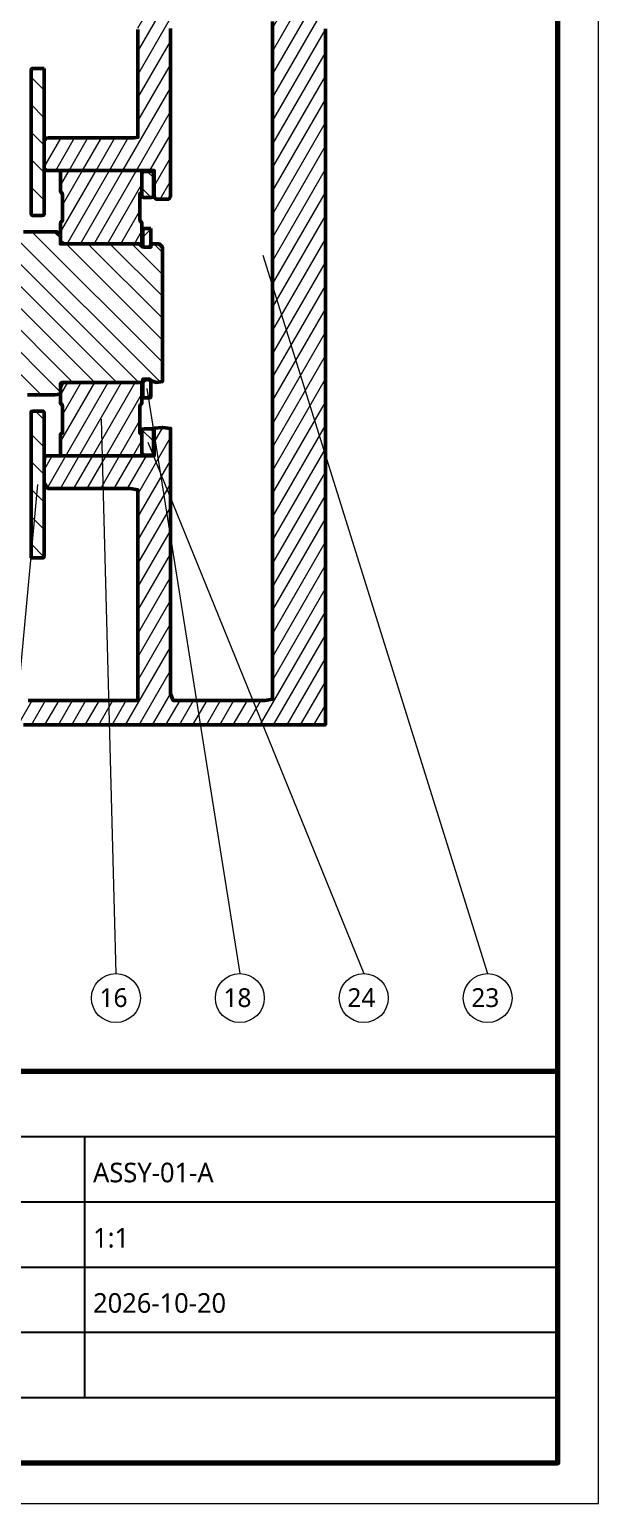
# Model space of a CAD drawing. Header units: millimetres. Extents: x 0 to 420, y 0 to 297.
# Drawn here: x 350.2 to 420, y 0 to 180.8 of the extents above; entities that cross this region are included whole.
import ezdxf

# ---------------------------------------------------------------- set-up
doc = ezdxf.new("R2010")
doc.units = ezdxf.units.MM
for name, color, linetype, lineweight in [('DIM', 3, 'CONTINUOUS', 18), ('FRAME', 7, 'CONTINUOUS', 70), ('HATCH', 8, 'CONTINUOUS', 13), ('TEXT', 7, 'CONTINUOUS', 25), ('VISIBLE', 7, 'CONTINUOUS', 50)]:
    doc.layers.add(name, color=color, linetype=linetype, lineweight=lineweight)
doc.styles.add('CJK', font='NotoSansCJK-Regular.ttc')

msp = doc.modelspace()

# ---------------------------------------------------------------- hatches: boundary and pattern name
at = {"layer": 'HATCH'}
h = msp.add_hatch(dxfattribs=at)
h.set_pattern_fill('ANSI31', scale=0.45, angle=15)
h.paths.add_polyline_path([(365.5, 163.5), (365.5, 162.97), (365.5, 162.44), (365.5, 161.91), (365.5, 161.38), (365.5, 160.86), (365.5, 160.33), (365.7, 160), (366.23, 160), (366.76, 160), (367.29, 160), (367.5, 160.32), (367.5, 160.85), (367.5, 161.37), (367.5, 161.9), (367.5, 162.43), (367.5, 162.96), (367.5, 163.49), (367.5, 164.02), (367.5, 164.55), (367.5, 165.08), (367.5, 165.61), (367.5, 166.13), (367.5, 166.66), (367.5, 167.19), (367.5, 167.72), (367.5, 168.25), (367.5, 168.78), (367.5, 169.31), (367.5, 169.84), (367.5, 170.36), (367.5, 170.89), (367.5, 171.42), (367.5, 171.95), (367.5, 172.48), (367.5, 173.01), (367.5, 173.54), (367.5, 174.07), (367.5, 174.6), (367.5, 175.12), (367.5, 175.65), (367.5, 176.18), (367.5, 176.71), (367.5, 177.24), (367.5, 177.77), (367.5, 178.3), (367.5, 178.83), (367.5, 179.35), (367.5, 179.88), (367.5, 180.41), (367.5, 180.94), (367.5, 181.47), (367.5, 182), (367.5, 182.53), (367.5, 183.06), (367.5, 183.59), (367.5, 184.11), (367.5, 184.64), (367.5, 185.17), (367.5, 185.7), (367.5, 186.23), (367.5, 186.76), (367.5, 187.29), (367.5, 187.82), (367.5, 188.34), (367.5, 188.87), (367.5, 189.4), (367.5, 189.93), (367.5, 190.46), (367.5, 190.99), (367.5, 191.52), (367.5, 192.05), (367.5, 192.58), (367.5, 193.1), (367.5, 193.63), (367.5, 194.16), (367.5, 194.69), (367.5, 195.22), (367.5, 195.75), (367.5, 196.28), (367.5, 196.81), (367.5, 197.33), (367.5, 197.86), (367.5, 198.39), (367.5, 198.92), (367.5, 199.45), (367.5, 199.98), (367.5, 200.51), (367.5, 201.04), (367.5, 201.57), (367.5, 202.09), (367.5, 202.62), (367.5, 203.15), (367.5, 203.68), (367.5, 204.21), (367.5, 204.74), (367.5, 205.27), (367.5, 205.8), (367.5, 206.32), (367.5, 206.85), (367.5, 207.38), (367.5, 207.91), (367.5, 208.44), (367.5, 208.97), (367.5, 209.5), (367.5, 210.03), (367.5, 210.56), (367.5, 211.08), (367.5, 211.61), (367.5, 212.14), (367.5, 212.67), (367.5, 213.2), (367.5, 213.73), (367.5, 214.26), (367.5, 214.79), (367.5, 215.31), (367.5, 215.84), (367.5, 216.37), (367.5, 216.9), (367.5, 217.43), (367.5, 217.96), (367.5, 218.49), (367.5, 219.02), (367.5, 219.55), (367.5, 220.07), (367.5, 220.6), (367.5, 221.13), (367.5, 221.66), (367.5, 222.19), (367.5, 222.72), (367.5, 223.25), (367.5, 223.78), (367.5, 224.3), (367.5, 224.83), (367.5, 225.36), (367.5, 225.89), (367.5, 226.42), (367.5, 226.95), (367.5, 227.48), (367.5, 228.01), (367.5, 228.54), (367.5, 229.06), (367.5, 229.59), (367.5, 230.12), (367.5, 230.65), (367.5, 231.18), (367.71, 231.5), (368.24, 231.5), (368.5, 231.77), (368.5, 232.29), (368.5, 232.82), (368.5, 233.35), (368.5, 233.88), (368.5, 234.41), (368.06, 234.5), (367.53, 234.5), (367, 234.5), (366.47, 234.5), (365.95, 234.5), (365.42, 234.5), (364.89, 234.5), (364.36, 234.5), (363.83, 234.5), (363.3, 234.5), (362.77, 234.5), (362.24, 234.5), (361.72, 234.5), (361.19, 234.5), (360.66, 234.5), (360.13, 234.5), (359.6, 234.5), (359.07, 234.5), (358.54, 234.5), (358.01, 234.5), (357.48, 234.5), (356.96, 234.5), (356.43, 234.5), (355.9, 234.5), (355.37, 234.5), (354.84, 234.5), (354.31, 234.5), (353.78, 234.5), (353.25, 234.5), (352.73, 234.5), (352.2, 234.5), (351.67, 234.5), (351.14, 234.5), (350.61, 234.5), (350.08, 234.5), (349.55, 234.5), (349.02, 234.5), (349, 233.99), (349, 233.47), (349, 232.94), (349, 232.41), (349, 231.88), (349.15, 231.5), (349.68, 231.5), (350.21, 231.5), (350.74, 231.5), (351.26, 231.5), (351.79, 231.5), (352.32, 231.5), (352.85, 231.5), (353.38, 231.5), (353.91, 231.5), (354.44, 231.5), (354.97, 231.5), (355.49, 231.5), (356.02, 231.5), (356.55, 231.5), (357.08, 231.5), (357.61, 231.5), (358.14, 231.5), (358.67, 231.5), (359.2, 231.5), (359.73, 231.5), (360.25, 231.5), (360.78, 231.5), (361.31, 231.5), (361.84, 231.5), (362.37, 231.5), (362.9, 231.5), (363.43, 231.5), (363.5, 231.04), (363.5, 230.52), (363.5, 229.99), (363.5, 229.46), (363.5, 228.93), (363.5, 228.4), (363.5, 227.87), (363.5, 227.34), (363.5, 226.81), (363.5, 226.28), (363.5, 225.76), (363.5, 225.23), (363.5, 224.7), (363.5, 224.17), (363.5, 223.64), (363.5, 223.11), (363.5, 222.58), (363.5, 222.05), (363.5, 221.53), (363.5, 221), (363.5, 220.47), (363.5, 219.94), (363.5, 219.41), (363.5, 218.88), (363.5, 218.35), (363.5, 217.82), (363.5, 217.29), (363.5, 216.77), (363.5, 216.24), (363.5, 215.71), (363.5, 215.18), (363.5, 214.65), (363.5, 214.12), (363.5, 213.59), (363.5, 213.06), (363.5, 212.54), (363.5, 212.01), (363.5, 211.48), (363.5, 210.95), (363.5, 210.42), (363.5, 209.89), (363.5, 209.36), (363.5, 208.83), (363.5, 208.3), (363.5, 207.78), (363.5, 207.25), (363.5, 206.72), (363.5, 206.19), (363.5, 205.66), (363.5, 205.13), (363.5, 204.6), (363.5, 204.07), (363.5, 203.55), (363.5, 203.02), (363.5, 202.49), (363.5, 201.96), (363.5, 201.43), (363.5, 200.9), (363.5, 200.37), (363.5, 199.84), (363.5, 199.31), (363.5, 198.79), (363.5, 198.26), (363.5, 197.73), (363.5, 197.2), (363.5, 196.67), (363.5, 196.14), (363.5, 195.61), (363.5, 195.08), (363.5, 194.56), (363.5, 194.03), (363.5, 193.5), (363.5, 192.97), (363.5, 192.44), (363.5, 191.91), (363.5, 191.38), (363.5, 190.85), (363.5, 190.32), (363.5, 189.8), (363.5, 189.27), (363.5, 188.74), (363.5, 188.21), (363.5, 187.68), (363.5, 187.15), (363.5, 186.62), (363.5, 186.09), (363.5, 185.57), (363.5, 185.04), (363.5, 184.51), (363.5, 183.98), (363.5, 183.45), (363.5, 182.92), (363.5, 182.39), (363.5, 181.86), (363.5, 181.33), (363.5, 180.81), (363.5, 180.28), (363.5, 179.75), (363.5, 179.22), (363.5, 178.69), (363.5, 178.16), (363.5, 177.63), (363.5, 177.1), (363.5, 176.58), (363.5, 176.05), (363.5, 175.52), (363.5, 174.99), (363.5, 174.46), (363.5, 173.93), (363.5, 173.4), (363.5, 172.87), (363.5, 172.34), (363.5, 171.82), (363.5, 171.29), (363.5, 170.76), (363.5, 170.23), (363.5, 169.7), (363.5, 169.17), (363.5, 168.64), (363.5, 168.11), (363.5, 167.59), (363.06, 167.5), (362.53, 167.5), (362, 167.5), (361.47, 167.5), (360.94, 167.5), (360.41, 167.5), (359.88, 167.5), (359.35, 167.5), (358.83, 167.5), (358.3, 167.5), (357.77, 167.5), (357.24, 167.5), (356.71, 167.5), (356.18, 167.5), (355.65, 167.5), (355.12, 167.5), (354.6, 167.5), (354.07, 167.5), (353.54, 167.5), (353.01, 167.5), (352.48, 167.5), (352, 167.45), (352, 166.92), (352, 166.39), (352, 165.86), (352, 165.34), (352, 164.81), (352, 164.28), (352, 163.75), (352.28, 163.5), (352.81, 163.5), (353.34, 163.5), (353.87, 163.5), (354.39, 163.5), (354.92, 163.5), (355.45, 163.5), (355.98, 163.5), (356.51, 163.5), (357.04, 163.5), (357.57, 163.5), (358.1, 163.5), (358.63, 163.5), (359.15, 163.5), (359.68, 163.5), (360.21, 163.5), (360.74, 163.5), (361.27, 163.5), (361.8, 163.5), (362.33, 163.5), (362.86, 163.5), (363.38, 163.5), (363.91, 163.5), (364.44, 163.5), (364.97, 163.5), (365.5, 163.5)])
h = msp.add_hatch(dxfattribs=at)
h.set_pattern_fill('ANSI31', scale=0.45, angle=15)
h.paths.add_polyline_path([(363.5, 98.5), (362.38, 98.5), (361.25, 98.5), (360.13, 98.5), (359.01, 98.5), (357.89, 98.5), (356.76, 98.5), (355.64, 98.5), (354.52, 98.5), (353.39, 98.5), (352.27, 98.5), (351.15, 98.5), (350.03, 98.5), (349, 98.4), (349, 97.28), (349, 96.16), (349.47, 95.5), (350.59, 95.5), (351.71, 95.5), (352.83, 95.5), (353.96, 95.5), (355.08, 95.5), (356.2, 95.5), (357.33, 95.5), (358.45, 95.5), (359.57, 95.5), (360.69, 95.5), (361.82, 95.5), (362.94, 95.5), (364.06, 95.5), (365.19, 95.5), (366.31, 95.5), (367.43, 95.5), (368.55, 95.5), (369.68, 95.5), (370.8, 95.5), (371.92, 95.5), (373.05, 95.5), (374.17, 95.5), (375.29, 95.5), (376.41, 95.5), (377.54, 95.5), (378.66, 95.5), (379.78, 95.5), (380.91, 95.5), (382.03, 95.5), (383.15, 95.5), (384.27, 95.5), (385.4, 95.5), (386.5, 95.52), (386.5, 96.64), (386.5, 97.77), (386.5, 98.89), (386.5, 100.01), (386.5, 101.13), (386.5, 102.26), (386.5, 103.38), (386.5, 104.5), (386.5, 105.63), (386.5, 106.75), (386.5, 107.87), (386.5, 108.99), (386.5, 110.12), (386.5, 111.24), (386.5, 112.36), (386.5, 113.49), (386.5, 114.61), (386.5, 115.73), (386.5, 116.85), (386.5, 117.98), (386.5, 119.1), (386.5, 120.22), (386.5, 121.35), (386.5, 122.47), (386.5, 123.59), (386.5, 124.71), (386.5, 125.84), (386.5, 126.96), (386.5, 128.08), (386.5, 129.21), (386.5, 130.33), (386.5, 131.45), (386.5, 132.57), (386.5, 133.7), (386.5, 134.82), (386.5, 135.94), (386.5, 137.07), (386.5, 138.19), (386.5, 139.31), (386.5, 140.43), (386.5, 141.56), (386.5, 142.68), (386.5, 143.8), (386.5, 144.93), (386.5, 146.05), (386.5, 147.17), (386.5, 148.29), (386.5, 149.42), (386.5, 150.54), (386.5, 151.66), (386.5, 152.79), (386.5, 153.91), (386.5, 155.03), (386.5, 156.15), (386.5, 157.28), (386.5, 158.4), (386.5, 159.52), (386.5, 160.65), (386.5, 161.77), (386.5, 162.89), (386.5, 164.01), (386.5, 165.14), (386.5, 166.26), (386.5, 167.38), (386.5, 168.51), (386.5, 169.63), (386.5, 170.75), (386.5, 171.87), (386.5, 173), (386.5, 174.12), (386.5, 175.24), (386.5, 176.37), (386.5, 177.49), (386.5, 178.61), (386.5, 179.73), (386.5, 180.86), (386.5, 181.98), (386.5, 183.1), (386.5, 184.23), (386.5, 185.35), (386.5, 186.47), (386.5, 187.59), (386.5, 188.72), (386.5, 189.84), (386.5, 190.96), (386.5, 192.09), (386.5, 193.21), (386.5, 194.33), (386.5, 195.45), (386.5, 196.58), (386.5, 197.7), (386.5, 198.82), (386.5, 199.95), (386.5, 201.07), (386.5, 202.19), (386.5, 203.31), (386.5, 204.44), (386.5, 205.56), (386.5, 206.68), (386.5, 207.81), (386.5, 208.93), (386.5, 210.05), (386.5, 211.17), (386.5, 212.3), (386.5, 213.42), (386.5, 214.54), (386.5, 215.67), (386.5, 216.79), (386.5, 217.91), (386.5, 219.03), (386.5, 220.16), (386.5, 221.28), (386.5, 222.4), (386.5, 223.53), (386.5, 224.65), (386.5, 225.77), (386.5, 226.89), (386.5, 228.02), (386.5, 229.14), (386.5, 230.26), (386.5, 231.39), (386.5, 232.51), (386.5, 233.63), (386.25, 234.5), (385.12, 234.5), (384, 234.5), (382.88, 234.5), (381.75, 234.5), (380.63, 234.5), (379.51, 234.5), (378.39, 234.5), (377.49, 234.27), (377.49, 233.15), (377.49, 232.03), (378.09, 231.5), (379.21, 231.5), (380, 231.17), (380, 230.05), (380, 228.92), (380, 227.8), (380, 226.68), (380, 225.55), (380, 224.43), (380, 223.31), (380, 222.19), (380, 221.06), (380, 219.94), (380, 218.82), (380, 217.69), (380, 216.57), (380, 215.45), (380, 214.33), (380, 213.2), (380, 212.08), (380, 210.96), (380, 209.83), (380, 208.71), (380, 207.59), (380, 206.47), (380, 205.34), (380, 204.22), (380, 203.1), (380, 201.97), (380, 200.85), (380, 199.73), (380, 198.61), (380, 197.48), (380, 196.36), (380, 195.24), (380, 194.11), (380, 192.99), (380, 191.87), (380, 190.75), (380, 189.62), (380, 188.5), (380, 187.38), (380, 186.25), (380, 185.13), (380, 184.01), (380, 182.89), (380, 181.76), (380, 180.64), (380, 179.52), (380, 178.39), (380, 177.27), (380, 176.15), (380, 175.03), (380, 173.9), (380, 172.78), (380, 171.66), (380, 170.53), (380, 169.41), (380, 168.29), (380, 167.17), (380, 166.04), (380, 164.92), (380, 163.8), (380, 162.67), (380, 161.55), (380, 160.43), (380, 159.31), (380, 158.18), (380, 157.06), (380, 155.94), (380, 154.81), (380, 153.69), (380, 152.57), (380, 151.45), (380, 150.32), (380, 149.2), (380, 148.08), (380, 146.95), (380, 145.83), (380, 144.71), (380, 143.59), (380, 142.46), (380, 141.34), (380, 140.22), (380, 139.09), (380, 137.97), (380, 136.85), (380, 135.73), (380, 134.6), (380, 133.48), (380, 132.36), (380, 131.23), (380, 130.11), (380, 128.99), (380, 127.87), (380, 126.74), (380, 125.62), (380, 124.5), (380, 123.37), (380, 122.25), (380, 121.13), (380, 120.01), (380, 118.88), (380, 117.76), (380, 116.64), (380, 115.51), (380, 114.39), (380, 113.27), (380, 112.15), (380, 111.02), (380, 109.9), (380, 108.78), (380, 107.65), (380, 106.53), (380, 105.41), (380, 104.29), (380, 103.16), (380, 102.04), (380, 100.92), (380, 99.79), (380, 98.67), (379.05, 98.5), (377.93, 98.5), (376.8, 98.5), (375.68, 98.5), (374.56, 98.5), (373.43, 98.5), (372.31, 98.5), (371.19, 98.5), (370.07, 98.5), (368.94, 98.5), (367.82, 98.5), (367.5, 99.3), (367.5, 100.43), (367.5, 101.55), (367.5, 102.67), (367.5, 103.79), (367.5, 104.92), (367.5, 106.04), (367.5, 107.16), (367.5, 108.29), (367.5, 109.41), (367.5, 110.53), (367.5, 111.65), (367.5, 112.78), (367.5, 113.9), (367.5, 115.02), (367.5, 116.15), (367.5, 117.27), (367.5, 118.39), (367.5, 119.51), (367.5, 120.64), (367.5, 121.76), (367.5, 122.88), (367.5, 124.01), (367.5, 125.13), (367.5, 126.25), (367.5, 127.37), (367.5, 128.5), (367.5, 129.62), (367.5, 130.74), (367.5, 131.87), (366.51, 132), (365.5, 131.89), (365.5, 130.77), (365.5, 129.64), (365.5, 128.52), (364.4, 128.5), (363.27, 128.5), (362.15, 128.5), (361.03, 128.5), (359.91, 128.5), (358.78, 128.5), (357.66, 128.5), (356.54, 128.5), (355.41, 128.5), (354.29, 128.5), (353.17, 128.5), (352.05, 128.5), (352, 127.42), (352, 126.3), (352, 125.18), (352.45, 124.5), (353.57, 124.5), (354.69, 124.5), (355.81, 124.5), (356.94, 124.5), (358.06, 124.5), (359.18, 124.5), (360.31, 124.5), (361.43, 124.5), (362.55, 124.5), (363.5, 124.33), (363.5, 123.2), (363.5, 122.08), (363.5, 120.96), (363.5, 119.83), (363.5, 118.71), (363.5, 117.59), (363.5, 116.47), (363.5, 115.34), (363.5, 114.22), (363.5, 113.1), (363.5, 111.97), (363.5, 110.85), (363.5, 109.73), (363.5, 108.61), (363.5, 107.48), (363.5, 106.36), (363.5, 105.24), (363.5, 104.11), (363.5, 102.99), (363.5, 101.87), (363.5, 100.75), (363.5, 99.62), (363.5, 98.5)])
h = msp.add_hatch(dxfattribs=at)
h.set_pattern_fill('ANSI31', scale=0.75, angle=90)
h.paths.add_polyline_path([(352, 176), (351.7, 176), (351.39, 176), (351.09, 176), (350.78, 176), (350.48, 176), (350.4, 175.78), (350.4, 175.47), (350.4, 175.17), (350.4, 174.87), (350.4, 174.56), (350.4, 174.26), (350.4, 173.95), (350.4, 173.65), (350.4, 173.35), (350.4, 173.04), (350.4, 172.74), (350.4, 172.43), (350.4, 172.13), (350.4, 171.83), (350.4, 171.52), (350.4, 171.22), (350.4, 170.91), (350.4, 170.61), (350.4, 170.31), (350.4, 170), (350.4, 169.7), (350.4, 169.4), (350.4, 169.09), (350.4, 168.79), (350.4, 168.48), (350.4, 168.18), (350.4, 167.88), (350.4, 167.57), (350.4, 167.27), (350.4, 166.96), (350.4, 166.66), (350.4, 166.36), (350.4, 166.05), (350.4, 165.75), (350.4, 165.44), (350.4, 165.14), (350.4, 164.84), (350.4, 164.53), (350.4, 164.23), (350.4, 163.93), (350.4, 163.62), (350.4, 163.32), (350.4, 163.01), (350.4, 162.71), (350.4, 162.41), (350.4, 162.1), (350.4, 161.8), (350.4, 161.49), (350.4, 161.19), (350.4, 160.89), (350.4, 160.58), (350.4, 160.28), (350.4, 159.98), (350.4, 159.67), (350.4, 159.37), (350.4, 159.06), (350.4, 158.76), (350.4, 158.46), (350.4, 158.15), (350.55, 158), (350.86, 158), (351.16, 158), (351.46, 158), (351.77, 158), (352, 158.07), (352, 158.38), (352, 158.68), (352, 158.98), (352, 159.29), (352, 159.59), (352, 159.89), (352, 160.2), (352, 160.5), (352, 160.81), (352, 161.11), (352, 161.41), (352, 161.72), (352, 162.02), (352, 162.33), (352, 162.63), (352, 162.93), (352, 163.24), (352, 163.54), (352, 163.84), (352, 164.15), (352, 164.45), (352, 164.76), (352, 165.06), (352, 165.36), (352, 165.67), (352, 165.97), (352, 166.28), (352, 166.58), (352, 166.88), (352, 167.19), (352, 167.49), (352, 167.8), (352, 168.1), (352, 168.4), (352, 168.71), (352, 169.01), (352, 169.31), (352, 169.62), (352, 169.92), (352, 170.23), (352, 170.53), (352, 170.83), (352, 171.14), (352, 171.44), (352, 171.75), (352, 172.05), (352, 172.35), (352, 172.66), (352, 172.96), (352, 173.27), (352, 173.57), (352, 173.87), (352, 174.18), (352, 174.48), (352, 174.78), (352, 175.09), (352, 175.39), (352, 175.7), (352, 176)])
h = msp.add_hatch(dxfattribs=at)
h.set_pattern_fill('ANSI31', scale=0.45, angle=15)
h.paths.add_polyline_path([(364, 163.5), (363.7, 163.5), (363.39, 163.5), (363.09, 163.5), (362.78, 163.5), (362.48, 163.5), (362.17, 163.5), (361.87, 163.5), (361.56, 163.5), (361.26, 163.5), (360.95, 163.5), (360.65, 163.5), (360.34, 163.5), (360.04, 163.5), (359.73, 163.5), (359.43, 163.5), (359.12, 163.5), (358.82, 163.5), (358.52, 163.5), (358.21, 163.5), (357.91, 163.5), (357.6, 163.5), (357.3, 163.5), (356.99, 163.5), (356.69, 163.5), (356.38, 163.5), (356.08, 163.5), (355.77, 163.5), (355.47, 163.5), (355.16, 163.5), (354.86, 163.5), (354.55, 163.5), (354.25, 163.5), (354, 163.45), (354, 163.14), (354, 162.84), (354, 162.53), (354, 162.23), (354, 161.92), (354, 161.62), (354, 161.31), (354, 161.01), (354.1, 160.8), (354.25, 160.65), (354.25, 160.34), (354.25, 160.04), (354.25, 159.73), (354.25, 159.43), (354.25, 159.13), (354.25, 158.82), (354.25, 158.52), (354.25, 158.21), (354.25, 157.91), (354.25, 157.6), (354.25, 157.3), (354.04, 157.2), (354, 156.94), (354, 156.63), (354, 156.33), (354, 156.02), (354, 155.72), (354, 155.41), (354, 155.11), (354, 154.8), (354, 154.5), (354.3, 154.5), (354.61, 154.5), (354.91, 154.5), (355.22, 154.5), (355.52, 154.5), (355.83, 154.5), (356.13, 154.5), (356.44, 154.5), (356.74, 154.5), (357.05, 154.5), (357.35, 154.5), (357.66, 154.5), (357.96, 154.5), (358.27, 154.5), (358.57, 154.5), (358.88, 154.5), (359.18, 154.5), (359.48, 154.5), (359.79, 154.5), (360.09, 154.5), (360.4, 154.5), (360.7, 154.5), (361.01, 154.5), (361.31, 154.5), (361.62, 154.5), (361.92, 154.5), (362.23, 154.5), (362.53, 154.5), (362.84, 154.5), (363.14, 154.5), (363.45, 154.5), (363.75, 154.5), (364, 154.55), (364, 154.86), (364, 155.16), (364, 155.47), (364, 155.77), (364, 156.08), (364, 156.38), (364, 156.69), (364, 156.99), (363.9, 157.2), (363.75, 157.35), (363.75, 157.66), (363.75, 157.96), (363.75, 158.27), (363.75, 158.57), (363.75, 158.88), (363.75, 159.18), (363.75, 159.48), (363.75, 159.79), (363.75, 160.09), (363.75, 160.4), (363.75, 160.7), (363.96, 160.8), (364, 161.06), (364, 161.37), (364, 161.67), (364, 161.98), (364, 162.28), (364, 162.59), (364, 162.89), (364, 163.2), (364, 163.5)])
h = msp.add_hatch(dxfattribs=at)
h.set_pattern_fill('ANSI31', scale=0.6, angle=90)
h.paths.add_polyline_path([(365.4, 163.4), (365.08, 163.4), (364.77, 163.4), (364.45, 163.4), (364.13, 163.4), (364, 163.21), (364, 162.9), (364, 162.58), (364, 162.26), (364, 161.94), (364, 161.63), (364, 161.31), (364, 160.99), (364, 160.68), (364, 160.36), (364.16, 160.2), (364.48, 160.2), (364.79, 160.2), (365.11, 160.2), (365.4, 160.23), (365.4, 160.54), (365.4, 160.86), (365.4, 161.18), (365.4, 161.5), (365.4, 161.81), (365.4, 162.13), (365.4, 162.45), (365.4, 162.77), (365.4, 163.08), (365.4, 163.4)])
h = msp.add_hatch(dxfattribs=at)
h.set_pattern_fill('ANSI31', scale=0.6, angle=90)
h.paths.add_polyline_path([(320.1, 156), (319.28, 156), (318.45, 156), (317.63, 156), (316.81, 156), (315.98, 156), (315.16, 156), (314.34, 156), (313.51, 156), (312.69, 156), (311.86, 156), (311.04, 156), (310.22, 156), (309.39, 156), (308.57, 156), (307.75, 156), (306.92, 156), (306.1, 156), (305.28, 156), (304.45, 156), (303.63, 156), (302.81, 156), (301.98, 156), (301.16, 156), (300.33, 156), (299.51, 156), (298.69, 156), (297.86, 156), (297.04, 156), (296.22, 156), (295.39, 156), (294.57, 156), (293.75, 156), (292.92, 156), (292.1, 156), (291.28, 156), (290.45, 156), (289.63, 156), (288.8, 156), (287.98, 156), (287.16, 156), (286.33, 156), (285.51, 156), (285.2, 155.49), (285.2, 154.66), (284.54, 154.5), (283.72, 154.5), (282.89, 154.5), (282.07, 154.5), (281.25, 154.5), (280.42, 154.5), (279.6, 154.5), (278.77, 154.5), (277.95, 154.5), (277.13, 154.5), (276.3, 154.5), (275.48, 154.5), (274.66, 154.5), (273.83, 154.5), (273.01, 154.5), (272.34, 154.35), (271.51, 154.35), (270.69, 154.35), (269.86, 154.35), (269.04, 154.35), (268.22, 154.35), (267.39, 154.35), (266.57, 154.35), (265.75, 154.35), (264.92, 154.35), (264.1, 154.35), (263.28, 154.35), (262.45, 154.35), (261.63, 154.35), (260.81, 154.35), (259.98, 154.35), (259.16, 154.35), (258.33, 154.35), (257.51, 154.35), (256.69, 154.35), (255.86, 154.35), (255.04, 154.35), (254.22, 154.35), (253.39, 154.35), (252.57, 154.35), (251.75, 154.35), (251, 154.27), (251, 153.45), (251, 152.63), (251, 151.8), (251, 150.98), (251, 150.16), (251, 149.33), (251, 148.51), (251.41, 148.1), (252.24, 148.1), (253.06, 148.1), (253.89, 148.1), (254.71, 148.1), (255.53, 148.1), (256.36, 148.1), (257.18, 148.1), (258, 148.1), (258.83, 148.1), (259.65, 148.1), (260.47, 148.1), (261.3, 148.1), (262.12, 148.1), (262.94, 148.1), (263.77, 148.1), (264.59, 148.1), (265.42, 148.1), (266.24, 148.1), (267.06, 148.1), (267.89, 148.1), (268, 147.39), (268, 146.57), (268, 145.74), (268, 144.92), (268, 144.1), (267.37, 143.9), (266.55, 143.9), (265.73, 143.9), (264.9, 143.9), (264.08, 143.9), (263.26, 143.9), (262.43, 143.9), (261.61, 143.9), (260.78, 143.9), (259.96, 143.9), (259.14, 143.9), (258.31, 143.9), (257.49, 143.9), (256.67, 143.9), (255.84, 143.9), (255.02, 143.9), (254.2, 143.9), (253.37, 143.9), (252.55, 143.9), (251.73, 143.9), (251, 143.8), (251, 142.98), (251, 142.15), (251, 141.33), (251, 140.51), (251, 139.68), (251, 138.86), (251, 138.04), (251.44, 137.65), (252.26, 137.65), (253.08, 137.65), (253.91, 137.65), (254.73, 137.65), (255.55, 137.65), (256.38, 137.65), (257.2, 137.65), (258.02, 137.65), (258.85, 137.65), (259.67, 137.65), (260.49, 137.65), (261.32, 137.65), (262.14, 137.65), (262.97, 137.65), (263.79, 137.65), (264.61, 137.65), (265.44, 137.65), (266.26, 137.65), (267.08, 137.65), (267.91, 137.65), (268.73, 137.65), (269.55, 137.65), (270.38, 137.65), (271.2, 137.65), (272.02, 137.65), (272.7, 137.5), (273.52, 137.5), (274.35, 137.5), (275.17, 137.5), (275.99, 137.5), (276.82, 137.5), (277.64, 137.5), (278.46, 137.5), (279.29, 137.5), (280.11, 137.5), (280.93, 137.5), (281.76, 137.5), (282.58, 137.5), (283.41, 137.5), (284.23, 137.5), (285.05, 137.5), (285.2, 136.82), (285.2, 136), (286.02, 136), (286.85, 136), (287.67, 136), (288.49, 136), (289.32, 136), (290.14, 136), (290.96, 136), (291.79, 136), (292.61, 136), (293.44, 136), (294.26, 136), (295.08, 136), (295.91, 136), (296.73, 136), (297.55, 136), (298.38, 136), (299.2, 136), (300.02, 136), (300.85, 136), (301.67, 136), (302.49, 136), (303.32, 136), (304.14, 136), (304.97, 136), (305.79, 136), (306.61, 136), (307.44, 136), (308.26, 136), (309.08, 136), (309.91, 136), (310.73, 136), (311.55, 136), (312.38, 136), (313.2, 136), (314.02, 136), (314.85, 136), (315.67, 136), (316.49, 136), (317.32, 136), (318.14, 136), (318.97, 136), (319.79, 136), (320.1, 135.49), (320.1, 134.66), (320.1, 133.84), (320.1, 133.02), (320.1, 132.19), (320.1, 131.37), (320.1, 130.55), (320.88, 130.5), (321.7, 130.5), (322.52, 130.5), (323.35, 130.5), (324.17, 130.5), (325, 130.5), (325.1, 131.22), (325.1, 132.04), (325.1, 132.87), (325.1, 133.69), (325.1, 134.51), (325.1, 135.34), (325.26, 136), (326.08, 136), (326.91, 136), (327.73, 136), (328.55, 136), (329.38, 136), (330.2, 136), (331.03, 136), (331.85, 136), (332.67, 136), (333.5, 136), (334.32, 136), (335.14, 136), (335.97, 136), (336.79, 136), (337.61, 136), (338.44, 136), (339.26, 136), (340.08, 136), (340.91, 136), (341.73, 136), (342.56, 136), (343.38, 136), (344.2, 136), (345.03, 136), (345.85, 136), (346.67, 136), (347.5, 136), (348.32, 136), (349.14, 136), (349.97, 136), (350.79, 136), (351.61, 136), (352.44, 136), (353.26, 136), (354, 136.08), (354, 136.91), (354.23, 137.5), (355.06, 137.5), (355.88, 137.5), (356.7, 137.5), (357.53, 137.5), (358.35, 137.5), (359.17, 137.5), (360, 137.5), (360.82, 137.5), (361.64, 137.5), (362.47, 137.5), (363.29, 137.5), (364.05, 137.56), (364.54, 137.9), (365.15, 137.69), (365.79, 137.5), (366.5, 137.61), (366.5, 138.43), (366.5, 139.26), (366.5, 140.08), (366.5, 140.9), (366.5, 141.73), (366.5, 142.55), (366.5, 143.37), (366.5, 144.2), (366.5, 145.02), (366.5, 145.84), (366.5, 146.67), (366.5, 147.49), (366.5, 148.32), (366.5, 149.14), (366.5, 149.96), (366.5, 150.79), (366.5, 151.61), (366.5, 152.43), (366.5, 153.26), (366.5, 154.08), (366.1, 154.5), (365.27, 154.5), (364.85, 154.1), (364.05, 154.12), (363.6, 154.5), (362.78, 154.5), (361.95, 154.5), (361.13, 154.5), (360.31, 154.5), (359.48, 154.5), (358.66, 154.5), (357.84, 154.5), (357.01, 154.5), (356.19, 154.5), (355.37, 154.5), (354.54, 154.5), (354, 154.78), (354, 155.6), (353.57, 156), (352.75, 156), (351.93, 156), (351.1, 156), (350.28, 156), (349.45, 156), (348.63, 156), (347.81, 156), (346.98, 156), (346.16, 156), (345.34, 156), (344.51, 156), (343.69, 156), (342.87, 156), (342.04, 156), (341.22, 156), (340.4, 156), (339.57, 156), (338.75, 156), (337.92, 156), (337.1, 156), (336.28, 156), (335.45, 156), (334.63, 156), (333.81, 156), (332.98, 156), (332.16, 156), (331.34, 156), (330.51, 156), (329.69, 156), (328.87, 156), (328.04, 156), (327.22, 156), (326.39, 156), (325.57, 156), (325.1, 156.35), (325.1, 157.18), (325.1, 158), (325.1, 158.82), (325.1, 159.65), (325.1, 160.47), (325.1, 161.29), (324.48, 161.5), (323.66, 161.5), (322.84, 161.5), (322.01, 161.5), (321.19, 161.5), (320.36, 161.5), (320.1, 160.94), (320.1, 160.12), (320.1, 159.29), (320.1, 158.47), (320.1, 157.65), (320.1, 156.82), (320.1, 156)])
h = msp.add_hatch(dxfattribs=at)
h.set_pattern_fill('ANSI31', scale=0.75)
h.paths.add_polyline_path([(365.1, 156.4), (364.81, 156.4), (364.53, 156.4), (364.24, 156.4), (364.1, 156.25), (364.1, 155.97), (364.1, 155.68), (364.1, 155.39), (364.1, 155.1), (364.1, 154.82), (364.1, 154.53), (364.1, 154.24), (364.24, 154.1), (364.53, 154.1), (364.82, 154.1), (365.1, 154.1), (365.1, 154.39), (365.1, 154.68), (365.1, 154.97), (365.1, 155.25), (365.1, 155.54), (365.1, 155.83), (365.1, 156.11), (365.1, 156.4)])
h = msp.add_hatch(dxfattribs=at)
h.set_pattern_fill('ANSI31', scale=0.45, angle=15)
h.paths.add_polyline_path([(354, 128.5), (354.3, 128.5), (354.6, 128.5), (354.91, 128.5), (355.21, 128.5), (355.51, 128.5), (355.81, 128.5), (356.12, 128.5), (356.42, 128.5), (356.72, 128.5), (357.02, 128.5), (357.33, 128.5), (357.63, 128.5), (357.93, 128.5), (358.23, 128.5), (358.53, 128.5), (358.84, 128.5), (359.14, 128.5), (359.44, 128.5), (359.74, 128.5), (360.05, 128.5), (360.35, 128.5), (360.65, 128.5), (360.95, 128.5), (361.26, 128.5), (361.56, 128.5), (361.86, 128.5), (362.16, 128.5), (362.47, 128.5), (362.77, 128.5), (363.07, 128.5), (363.37, 128.5), (363.67, 128.5), (363.98, 128.5), (364, 128.78), (364, 129.08), (364, 129.38), (364, 129.69), (364, 129.99), (364, 130.29), (364, 130.59), (364, 130.9), (364, 131.2), (363.75, 131.25), (363.75, 131.55), (363.75, 131.85), (363.75, 132.16), (363.75, 132.46), (363.75, 132.76), (363.75, 133.06), (363.75, 133.37), (363.75, 133.67), (363.75, 133.97), (363.75, 134.27), (363.75, 134.58), (363.83, 134.8), (364, 134.93), (364, 135.23), (364, 135.53), (364, 135.84), (364, 136.14), (364, 136.44), (364, 136.74), (364, 137.05), (364, 137.35), (363.85, 137.5), (363.55, 137.5), (363.24, 137.5), (362.94, 137.5), (362.64, 137.5), (362.34, 137.5), (362.03, 137.5), (361.73, 137.5), (361.43, 137.5), (361.13, 137.5), (360.83, 137.5), (360.52, 137.5), (360.22, 137.5), (359.92, 137.5), (359.62, 137.5), (359.31, 137.5), (359.01, 137.5), (358.71, 137.5), (358.41, 137.5), (358.1, 137.5), (357.8, 137.5), (357.5, 137.5), (357.2, 137.5), (356.9, 137.5), (356.59, 137.5), (356.29, 137.5), (355.99, 137.5), (355.69, 137.5), (355.38, 137.5), (355.08, 137.5), (354.78, 137.5), (354.48, 137.5), (354.17, 137.5), (354, 137.37), (354, 137.07), (354, 136.77), (354, 136.47), (354, 136.16), (354, 135.86), (354, 135.56), (354, 135.26), (354, 134.95), (354.15, 134.8), (354.25, 134.6), (354.25, 134.3), (354.25, 133.99), (354.25, 133.69), (354.25, 133.39), (354.25, 133.09), (354.25, 132.78), (354.25, 132.48), (354.25, 132.18), (354.25, 131.88), (354.25, 131.58), (354.25, 131.27), (354.02, 131.2), (354, 130.92), (354, 130.62), (354, 130.31), (354, 130.01), (354, 129.71), (354, 129.41), (354, 129.1), (354, 128.8), (354, 128.5)])
h = msp.add_hatch(dxfattribs=at)
h.set_pattern_fill('ANSI31', scale=0.75)
h.paths.add_polyline_path([(364.1, 135.6), (364.39, 135.6), (364.67, 135.6), (364.96, 135.6), (365.1, 135.75), (365.1, 136.03), (365.1, 136.32), (365.1, 136.61), (365.1, 136.9), (365.1, 137.18), (365.1, 137.47), (365.1, 137.76), (364.96, 137.9), (364.67, 137.9), (364.38, 137.9), (364.1, 137.9), (364.1, 137.61), (364.1, 137.32), (364.1, 137.03), (364.1, 136.75), (364.1, 136.46), (364.1, 136.17), (364.1, 135.89), (364.1, 135.6)])
h = msp.add_hatch(dxfattribs=at)
h.set_pattern_fill('ANSI31', scale=0.75, angle=90)
h.paths.add_polyline_path([(350.4, 116), (350.7, 116), (351.01, 116), (351.31, 116), (351.62, 116), (351.92, 116), (352, 116.22), (352, 116.53), (352, 116.83), (352, 117.13), (352, 117.44), (352, 117.74), (352, 118.05), (352, 118.35), (352, 118.65), (352, 118.96), (352, 119.26), (352, 119.57), (352, 119.87), (352, 120.17), (352, 120.48), (352, 120.78), (352, 121.09), (352, 121.39), (352, 121.69), (352, 122), (352, 122.3), (352, 122.6), (352, 122.91), (352, 123.21), (352, 123.52), (352, 123.82), (352, 124.12), (352, 124.43), (352, 124.73), (352, 125.04), (352, 125.34), (352, 125.64), (352, 125.95), (352, 126.25), (352, 126.56), (352, 126.86), (352, 127.16), (352, 127.47), (352, 127.77), (352, 128.07), (352, 128.38), (352, 128.68), (352, 128.99), (352, 129.29), (352, 129.59), (352, 129.9), (352, 130.2), (352, 130.51), (352, 130.81), (352, 131.11), (352, 131.42), (352, 131.72), (352, 132.02), (352, 132.33), (352, 132.63), (352, 132.94), (352, 133.24), (352, 133.54), (352, 133.85), (351.85, 134), (351.54, 134), (351.24, 134), (350.94, 134), (350.63, 134), (350.4, 133.93), (350.4, 133.62), (350.4, 133.32), (350.4, 133.02), (350.4, 132.71), (350.4, 132.41), (350.4, 132.11), (350.4, 131.8), (350.4, 131.5), (350.4, 131.19), (350.4, 130.89), (350.4, 130.59), (350.4, 130.28), (350.4, 129.98), (350.4, 129.67), (350.4, 129.37), (350.4, 129.07), (350.4, 128.76), (350.4, 128.46), (350.4, 128.16), (350.4, 127.85), (350.4, 127.55), (350.4, 127.24), (350.4, 126.94), (350.4, 126.64), (350.4, 126.33), (350.4, 126.03), (350.4, 125.72), (350.4, 125.42), (350.4, 125.12), (350.4, 124.81), (350.4, 124.51), (350.4, 124.2), (350.4, 123.9), (350.4, 123.6), (350.4, 123.29), (350.4, 122.99), (350.4, 122.69), (350.4, 122.38), (350.4, 122.08), (350.4, 121.77), (350.4, 121.47), (350.4, 121.17), (350.4, 120.86), (350.4, 120.56), (350.4, 120.25), (350.4, 119.95), (350.4, 119.65), (350.4, 119.34), (350.4, 119.04), (350.4, 118.73), (350.4, 118.43), (350.4, 118.13), (350.4, 117.82), (350.4, 117.52), (350.4, 117.22), (350.4, 116.91), (350.4, 116.61), (350.4, 116.3), (350.4, 116)])
h = msp.add_hatch(dxfattribs=at)
h.set_pattern_fill('ANSI31', scale=0.6, angle=90)
h.paths.add_polyline_path([(364, 128.6), (364.32, 128.6), (364.63, 128.6), (364.95, 128.6), (365.27, 128.6), (365.4, 128.79), (365.4, 129.1), (365.4, 129.42), (365.4, 129.74), (365.4, 130.06), (365.4, 130.37), (365.4, 130.69), (365.4, 131.01), (365.4, 131.32), (365.4, 131.64), (365.24, 131.8), (364.92, 131.8), (364.61, 131.8), (364.29, 131.8), (364, 131.77), (364, 131.46), (364, 131.14), (364, 130.82), (364, 130.5), (364, 130.19), (364, 129.87), (364, 129.55), (364, 129.23), (364, 128.92), (364, 128.6)])

# ---------------------------------------------------------------- linework, layer by layer
at = {"layer": 'DIM'}
for p, q in [((378.83, 153.1), (406.4, 65)), ((364.6, 136.75), (376, 65)), ((359, 133), (360.8, 65)), ((364.7, 130.2), (391.2, 65)), ((351.2, 125), (345.6, 65))]:
    msp.add_line(p, q, dxfattribs=at)
for centre in [(360.8, 62), (376, 62), (391.2, 62), (406.4, 62)]:
    msp.add_circle(centre, 3, dxfattribs=at)
at = {"layer": 'FRAME', "lineweight": 18}
msp.add_lwpolyline([(0, 0), (420, 0), (420, 297), (0, 297)], close=True, dxfattribs=at)
at = {"layer": 'FRAME'}
for points in [[(25, 5), (415, 5), (415, 292), (25, 292)], [(235, 5), (415, 5), (415, 53), (235, 53)]]:
    msp.add_lwpolyline(points, close=True, dxfattribs=at)
at = {"layer": 'TEXT'}
for p, q in [((235, 45), (415, 45)), ((357, 13), (357, 45)), ((235, 37), (415, 37)), ((235, 29), (415, 29)), ((235, 21), (415, 21)), ((235, 13), (415, 13))]:
    msp.add_line(p, q, dxfattribs=at)
at = {"layer": 'VISIBLE'}
for points in [[(349.47, 95.5), (350.59, 95.5), (351.71, 95.5), (352.83, 95.5), (353.96, 95.5), (355.08, 95.5), (356.2, 95.5), (357.33, 95.5), (358.45, 95.5), (359.57, 95.5), (360.69, 95.5), (361.82, 95.5), (362.94, 95.5), (364.06, 95.5), (365.19, 95.5), (366.31, 95.5), (367.43, 95.5), (368.55, 95.5), (369.68, 95.5), (370.8, 95.5), (371.92, 95.5), (373.05, 95.5), (374.17, 95.5), (375.29, 95.5), (376.41, 95.5), (377.54, 95.5), (378.66, 95.5), (379.78, 95.5), (380.91, 95.5), (382.03, 95.5), (383.15, 95.5), (384.27, 95.5), (385.4, 95.5), (386.5, 95.52), (386.5, 96.64), (386.5, 97.77), (386.5, 98.89), (386.5, 100.01), (386.5, 101.13), (386.5, 102.26), (386.5, 103.38), (386.5, 104.5), (386.5, 105.63), (386.5, 106.75), (386.5, 107.87), (386.5, 108.99), (386.5, 110.12), (386.5, 111.24), (386.5, 112.36), (386.5, 113.49), (386.5, 114.61), (386.5, 115.73), (386.5, 116.85), (386.5, 117.98), (386.5, 119.1), (386.5, 120.22), (386.5, 121.35), (386.5, 122.47), (386.5, 123.59), (386.5, 124.71), (386.5, 125.84), (386.5, 126.96), (386.5, 128.08), (386.5, 129.21), (386.5, 130.33), (386.5, 131.45), (386.5, 132.57), (386.5, 133.7), (386.5, 134.82), (386.5, 135.94), (386.5, 137.07), (386.5, 138.19), (386.5, 139.31), (386.5, 140.43), (386.5, 141.56), (386.5, 142.68), (386.5, 143.8), (386.5, 144.93), (386.5, 146.05), (386.5, 147.17), (386.5, 148.29), (386.5, 149.42), (386.5, 150.54), (386.5, 151.66), (386.5, 152.79), (386.5, 153.91), (386.5, 155.03), (386.5, 156.15), (386.5, 157.28), (386.5, 158.4), (386.5, 159.52), (386.5, 160.65), (386.5, 161.77), (386.5, 162.89), (386.5, 164.01), (386.5, 165.14), (386.5, 166.26), (386.5, 167.38), (386.5, 168.51), (386.5, 169.63), (386.5, 170.75), (386.5, 171.87), (386.5, 173), (386.5, 174.12), (386.5, 175.24), (386.5, 176.37), (386.5, 177.49), (386.5, 178.61), (386.5, 179.73), (386.5, 180.86)], [(380, 181.76), (380, 180.64), (380, 179.52), (380, 178.39), (380, 177.27), (380, 176.15), (380, 175.03), (380, 173.9), (380, 172.78), (380, 171.66), (380, 170.53), (380, 169.41), (380, 168.29), (380, 167.17), (380, 166.04), (380, 164.92), (380, 163.8), (380, 162.67), (380, 161.55), (380, 160.43), (380, 159.31), (380, 158.18), (380, 157.06), (380, 155.94), (380, 154.81), (380, 153.69), (380, 152.57), (380, 151.45), (380, 150.32), (380, 149.2), (380, 148.08), (380, 146.95), (380, 145.83), (380, 144.71), (380, 143.59), (380, 142.46), (380, 141.34), (380, 140.22), (380, 139.09), (380, 137.97), (380, 136.85), (380, 135.73), (380, 134.6), (380, 133.48), (380, 132.36), (380, 131.23), (380, 130.11), (380, 128.99), (380, 127.87), (380, 126.74), (380, 125.62), (380, 124.5), (380, 123.37), (380, 122.25), (380, 121.13), (380, 120.01), (380, 118.88), (380, 117.76), (380, 116.64), (380, 115.51), (380, 114.39), (380, 113.27), (380, 112.15), (380, 111.02), (380, 109.9), (380, 108.78), (380, 107.65), (380, 106.53), (380, 105.41), (380, 104.29), (380, 103.16), (380, 102.04), (380, 100.92), (380, 99.79), (380, 98.67), (379.05, 98.5), (377.93, 98.5), (376.8, 98.5), (375.68, 98.5), (374.56, 98.5), (373.43, 98.5), (372.31, 98.5), (371.19, 98.5), (370.07, 98.5), (368.94, 98.5), (367.82, 98.5), (367.5, 99.3), (367.5, 100.43), (367.5, 101.55), (367.5, 102.67), (367.5, 103.79), (367.5, 104.92), (367.5, 106.04), (367.5, 107.16), (367.5, 108.29), (367.5, 109.41), (367.5, 110.53), (367.5, 111.65), (367.5, 112.78), (367.5, 113.9), (367.5, 115.02), (367.5, 116.15), (367.5, 117.27), (367.5, 118.39), (367.5, 119.51), (367.5, 120.64), (367.5, 121.76), (367.5, 122.88), (367.5, 124.01), (367.5, 125.13), (367.5, 126.25), (367.5, 127.37), (367.5, 128.5), (367.5, 129.62), (367.5, 130.74), (367.5, 131.87), (366.51, 132), (365.5, 131.89), (365.5, 130.77), (365.5, 129.64), (365.5, 128.52), (364.4, 128.5), (363.27, 128.5), (362.15, 128.5), (361.03, 128.5), (359.91, 128.5), (358.78, 128.5), (357.66, 128.5), (356.54, 128.5), (355.41, 128.5), (354.29, 128.5), (353.17, 128.5), (352.05, 128.5), (352, 127.42), (352, 126.3), (352, 125.18), (352.45, 124.5), (353.57, 124.5), (354.69, 124.5), (355.81, 124.5), (356.94, 124.5), (358.06, 124.5), (359.18, 124.5), (360.31, 124.5), (361.43, 124.5), (362.55, 124.5), (363.5, 124.33), (363.5, 123.2), (363.5, 122.08), (363.5, 120.96), (363.5, 119.83), (363.5, 118.71), (363.5, 117.59), (363.5, 116.47), (363.5, 115.34), (363.5, 114.22), (363.5, 113.1), (363.5, 111.97), (363.5, 110.85), (363.5, 109.73), (363.5, 108.61), (363.5, 107.48), (363.5, 106.36), (363.5, 105.24), (363.5, 104.11), (363.5, 102.99), (363.5, 101.87), (363.5, 100.75), (363.5, 99.62), (363.5, 98.5), (363.5, 98.5), (362.38, 98.5), (361.25, 98.5), (360.13, 98.5), (359.01, 98.5), (357.89, 98.5), (356.76, 98.5), (355.64, 98.5), (354.52, 98.5), (353.39, 98.5), (352.27, 98.5), (351.15, 98.5), (350.03, 98.5)], [(363.5, 180.81), (363.5, 180.28), (363.5, 179.75), (363.5, 179.22), (363.5, 178.69), (363.5, 178.16), (363.5, 177.63), (363.5, 177.1), (363.5, 176.58), (363.5, 176.05), (363.5, 175.52), (363.5, 174.99), (363.5, 174.46), (363.5, 173.93), (363.5, 173.4), (363.5, 172.87), (363.5, 172.34), (363.5, 171.82), (363.5, 171.29), (363.5, 170.76), (363.5, 170.23), (363.5, 169.7), (363.5, 169.17), (363.5, 168.64), (363.5, 168.11), (363.5, 167.59), (363.06, 167.5), (362.53, 167.5), (362, 167.5), (361.47, 167.5), (360.94, 167.5), (360.41, 167.5), (359.88, 167.5), (359.35, 167.5), (358.83, 167.5), (358.3, 167.5), (357.77, 167.5), (357.24, 167.5), (356.71, 167.5), (356.18, 167.5), (355.65, 167.5), (355.12, 167.5), (354.6, 167.5), (354.07, 167.5), (353.54, 167.5), (353.01, 167.5), (352.48, 167.5), (352, 167.45), (352, 166.92), (352, 166.39), (352, 165.86), (352, 165.34), (352, 164.81), (352, 164.28), (352, 163.75), (352.28, 163.5), (352.81, 163.5), (353.34, 163.5), (353.87, 163.5), (354.39, 163.5), (354.92, 163.5), (355.45, 163.5), (355.98, 163.5), (356.51, 163.5), (357.04, 163.5), (357.57, 163.5), (358.1, 163.5), (358.63, 163.5), (359.15, 163.5), (359.68, 163.5), (360.21, 163.5), (360.74, 163.5), (361.27, 163.5), (361.8, 163.5), (362.33, 163.5), (362.86, 163.5), (363.38, 163.5), (363.91, 163.5), (364.44, 163.5), (364.97, 163.5), (365.5, 163.5), (365.5, 163.5), (365.5, 162.97), (365.5, 162.44), (365.5, 161.91), (365.5, 161.38), (365.5, 160.86), (365.5, 160.33), (365.7, 160), (366.23, 160), (366.76, 160), (367.29, 160), (367.5, 160.32), (367.5, 160.85), (367.5, 161.37), (367.5, 161.9), (367.5, 162.43), (367.5, 162.96), (367.5, 163.49), (367.5, 164.02), (367.5, 164.55), (367.5, 165.08), (367.5, 165.61), (367.5, 166.13), (367.5, 166.66), (367.5, 167.19), (367.5, 167.72), (367.5, 168.25), (367.5, 168.78), (367.5, 169.31), (367.5, 169.84), (367.5, 170.36), (367.5, 170.89), (367.5, 171.42), (367.5, 171.95), (367.5, 172.48), (367.5, 173.01), (367.5, 173.54), (367.5, 174.07), (367.5, 174.6), (367.5, 175.12), (367.5, 175.65), (367.5, 176.18), (367.5, 176.71), (367.5, 177.24), (367.5, 177.77), (367.5, 178.3), (367.5, 178.83), (367.5, 179.35), (367.5, 179.88), (367.5, 180.41), (367.5, 180.94)], [(349.97, 136), (350.79, 136), (351.61, 136), (352.44, 136), (353.26, 136), (354, 136.08), (354, 136.91), (354.23, 137.5), (355.06, 137.5), (355.88, 137.5), (356.7, 137.5), (357.53, 137.5), (358.35, 137.5), (359.17, 137.5), (360, 137.5), (360.82, 137.5), (361.64, 137.5), (362.47, 137.5), (363.29, 137.5), (364.05, 137.56), (364.54, 137.9), (365.15, 137.69), (365.79, 137.5), (366.5, 137.61), (366.5, 138.43), (366.5, 139.26), (366.5, 140.08), (366.5, 140.9), (366.5, 141.73), (366.5, 142.55), (366.5, 143.37), (366.5, 144.2), (366.5, 145.02), (366.5, 145.84), (366.5, 146.67), (366.5, 147.49), (366.5, 148.32), (366.5, 149.14), (366.5, 149.96), (366.5, 150.79), (366.5, 151.61), (366.5, 152.43), (366.5, 153.26), (366.5, 154.08), (366.1, 154.5), (365.27, 154.5), (364.85, 154.1), (364.05, 154.12), (363.6, 154.5), (362.78, 154.5), (361.95, 154.5), (361.13, 154.5), (360.31, 154.5), (359.48, 154.5), (358.66, 154.5), (357.84, 154.5), (357.01, 154.5), (356.19, 154.5), (355.37, 154.5), (354.54, 154.5), (354, 154.78), (354, 155.6), (353.57, 156), (352.75, 156), (351.93, 156), (351.1, 156), (350.28, 156), (349.45, 156)]]:
    msp.add_lwpolyline(points, dxfattribs=at)
for points in [[(352, 176), (351.7, 176), (351.39, 176), (351.09, 176), (350.78, 176), (350.48, 176), (350.4, 175.78), (350.4, 175.47), (350.4, 175.17), (350.4, 174.87), (350.4, 174.56), (350.4, 174.26), (350.4, 173.95), (350.4, 173.65), (350.4, 173.35), (350.4, 173.04), (350.4, 172.74), (350.4, 172.43), (350.4, 172.13), (350.4, 171.83), (350.4, 171.52), (350.4, 171.22), (350.4, 170.91), (350.4, 170.61), (350.4, 170.31), (350.4, 170), (350.4, 169.7), (350.4, 169.4), (350.4, 169.09), (350.4, 168.79), (350.4, 168.48), (350.4, 168.18), (350.4, 167.88), (350.4, 167.57), (350.4, 167.27), (350.4, 166.96), (350.4, 166.66), (350.4, 166.36), (350.4, 166.05), (350.4, 165.75), (350.4, 165.44), (350.4, 165.14), (350.4, 164.84), (350.4, 164.53), (350.4, 164.23), (350.4, 163.93), (350.4, 163.62), (350.4, 163.32), (350.4, 163.01), (350.4, 162.71), (350.4, 162.41), (350.4, 162.1), (350.4, 161.8), (350.4, 161.49), (350.4, 161.19), (350.4, 160.89), (350.4, 160.58), (350.4, 160.28), (350.4, 159.98), (350.4, 159.67), (350.4, 159.37), (350.4, 159.06), (350.4, 158.76), (350.4, 158.46), (350.4, 158.15), (350.55, 158), (350.86, 158), (351.16, 158), (351.46, 158), (351.77, 158), (352, 158.07), (352, 158.38), (352, 158.68), (352, 158.98), (352, 159.29), (352, 159.59), (352, 159.89), (352, 160.2), (352, 160.5), (352, 160.81), (352, 161.11), (352, 161.41), (352, 161.72), (352, 162.02), (352, 162.33), (352, 162.63), (352, 162.93), (352, 163.24), (352, 163.54), (352, 163.84), (352, 164.15), (352, 164.45), (352, 164.76), (352, 165.06), (352, 165.36), (352, 165.67), (352, 165.97), (352, 166.28), (352, 166.58), (352, 166.88), (352, 167.19), (352, 167.49), (352, 167.8), (352, 168.1), (352, 168.4), (352, 168.71), (352, 169.01), (352, 169.31), (352, 169.62), (352, 169.92), (352, 170.23), (352, 170.53), (352, 170.83), (352, 171.14), (352, 171.44), (352, 171.75), (352, 172.05), (352, 172.35), (352, 172.66), (352, 172.96), (352, 173.27), (352, 173.57), (352, 173.87), (352, 174.18), (352, 174.48), (352, 174.78), (352, 175.09), (352, 175.39), (352, 175.7), (352, 176)], [(364, 163.5), (363.7, 163.5), (363.39, 163.5), (363.09, 163.5), (362.78, 163.5), (362.48, 163.5), (362.17, 163.5), (361.87, 163.5), (361.56, 163.5), (361.26, 163.5), (360.95, 163.5), (360.65, 163.5), (360.34, 163.5), (360.04, 163.5), (359.73, 163.5), (359.43, 163.5), (359.12, 163.5), (358.82, 163.5), (358.52, 163.5), (358.21, 163.5), (357.91, 163.5), (357.6, 163.5), (357.3, 163.5), (356.99, 163.5), (356.69, 163.5), (356.38, 163.5), (356.08, 163.5), (355.77, 163.5), (355.47, 163.5), (355.16, 163.5), (354.86, 163.5), (354.55, 163.5), (354.25, 163.5), (354, 163.45), (354, 163.14), (354, 162.84), (354, 162.53), (354, 162.23), (354, 161.92), (354, 161.62), (354, 161.31), (354, 161.01), (354.1, 160.8), (354.25, 160.65), (354.25, 160.34), (354.25, 160.04), (354.25, 159.73), (354.25, 159.43), (354.25, 159.13), (354.25, 158.82), (354.25, 158.52), (354.25, 158.21), (354.25, 157.91), (354.25, 157.6), (354.25, 157.3), (354.04, 157.2), (354, 156.94), (354, 156.63), (354, 156.33), (354, 156.02), (354, 155.72), (354, 155.41), (354, 155.11), (354, 154.8), (354, 154.5), (354.3, 154.5), (354.61, 154.5), (354.91, 154.5), (355.22, 154.5), (355.52, 154.5), (355.83, 154.5), (356.13, 154.5), (356.44, 154.5), (356.74, 154.5), (357.05, 154.5), (357.35, 154.5), (357.66, 154.5), (357.96, 154.5), (358.27, 154.5), (358.57, 154.5), (358.88, 154.5), (359.18, 154.5), (359.48, 154.5), (359.79, 154.5), (360.09, 154.5), (360.4, 154.5), (360.7, 154.5), (361.01, 154.5), (361.31, 154.5), (361.62, 154.5), (361.92, 154.5), (362.23, 154.5), (362.53, 154.5), (362.84, 154.5), (363.14, 154.5), (363.45, 154.5), (363.75, 154.5), (364, 154.55), (364, 154.86), (364, 155.16), (364, 155.47), (364, 155.77), (364, 156.08), (364, 156.38), (364, 156.69), (364, 156.99), (363.9, 157.2), (363.75, 157.35), (363.75, 157.66), (363.75, 157.96), (363.75, 158.27), (363.75, 158.57), (363.75, 158.88), (363.75, 159.18), (363.75, 159.48), (363.75, 159.79), (363.75, 160.09), (363.75, 160.4), (363.75, 160.7), (363.96, 160.8), (364, 161.06), (364, 161.37), (364, 161.67), (364, 161.98), (364, 162.28), (364, 162.59), (364, 162.89), (364, 163.2), (364, 163.5)], [(365.4, 163.4), (365.08, 163.4), (364.77, 163.4), (364.45, 163.4), (364.13, 163.4), (364, 163.21), (364, 162.9), (364, 162.58), (364, 162.26), (364, 161.94), (364, 161.63), (364, 161.31), (364, 160.99), (364, 160.68), (364, 160.36), (364.16, 160.2), (364.48, 160.2), (364.79, 160.2), (365.11, 160.2), (365.4, 160.23), (365.4, 160.54), (365.4, 160.86), (365.4, 161.18), (365.4, 161.5), (365.4, 161.81), (365.4, 162.13), (365.4, 162.45), (365.4, 162.77), (365.4, 163.08), (365.4, 163.4)], [(365.1, 156.4), (364.81, 156.4), (364.53, 156.4), (364.24, 156.4), (364.1, 156.25), (364.1, 155.97), (364.1, 155.68), (364.1, 155.39), (364.1, 155.1), (364.1, 154.82), (364.1, 154.53), (364.1, 154.24), (364.24, 154.1), (364.53, 154.1), (364.82, 154.1), (365.1, 154.1), (365.1, 154.39), (365.1, 154.68), (365.1, 154.97), (365.1, 155.25), (365.1, 155.54), (365.1, 155.83), (365.1, 156.11), (365.1, 156.4)], [(354, 128.5), (354.3, 128.5), (354.6, 128.5), (354.91, 128.5), (355.21, 128.5), (355.51, 128.5), (355.81, 128.5), (356.12, 128.5), (356.42, 128.5), (356.72, 128.5), (357.02, 128.5), (357.33, 128.5), (357.63, 128.5), (357.93, 128.5), (358.23, 128.5), (358.53, 128.5), (358.84, 128.5), (359.14, 128.5), (359.44, 128.5), (359.74, 128.5), (360.05, 128.5), (360.35, 128.5), (360.65, 128.5), (360.95, 128.5), (361.26, 128.5), (361.56, 128.5), (361.86, 128.5), (362.16, 128.5), (362.47, 128.5), (362.77, 128.5), (363.07, 128.5), (363.37, 128.5), (363.67, 128.5), (363.98, 128.5), (364, 128.78), (364, 129.08), (364, 129.38), (364, 129.69), (364, 129.99), (364, 130.29), (364, 130.59), (364, 130.9), (364, 131.2), (363.75, 131.25), (363.75, 131.55), (363.75, 131.85), (363.75, 132.16), (363.75, 132.46), (363.75, 132.76), (363.75, 133.06), (363.75, 133.37), (363.75, 133.67), (363.75, 133.97), (363.75, 134.27), (363.75, 134.58), (363.83, 134.8), (364, 134.93), (364, 135.23), (364, 135.53), (364, 135.84), (364, 136.14), (364, 136.44), (364, 136.74), (364, 137.05), (364, 137.35), (363.85, 137.5), (363.55, 137.5), (363.24, 137.5), (362.94, 137.5), (362.64, 137.5), (362.34, 137.5), (362.03, 137.5), (361.73, 137.5), (361.43, 137.5), (361.13, 137.5), (360.83, 137.5), (360.52, 137.5), (360.22, 137.5), (359.92, 137.5), (359.62, 137.5), (359.31, 137.5), (359.01, 137.5), (358.71, 137.5), (358.41, 137.5), (358.1, 137.5), (357.8, 137.5), (357.5, 137.5), (357.2, 137.5), (356.9, 137.5), (356.59, 137.5), (356.29, 137.5), (355.99, 137.5), (355.69, 137.5), (355.38, 137.5), (355.08, 137.5), (354.78, 137.5), (354.48, 137.5), (354.17, 137.5), (354, 137.37), (354, 137.07), (354, 136.77), (354, 136.47), (354, 136.16), (354, 135.86), (354, 135.56), (354, 135.26), (354, 134.95), (354.15, 134.8), (354.25, 134.6), (354.25, 134.3), (354.25, 133.99), (354.25, 133.69), (354.25, 133.39), (354.25, 133.09), (354.25, 132.78), (354.25, 132.48), (354.25, 132.18), (354.25, 131.88), (354.25, 131.58), (354.25, 131.27), (354.02, 131.2), (354, 130.92), (354, 130.62), (354, 130.31), (354, 130.01), (354, 129.71), (354, 129.41), (354, 129.1), (354, 128.8), (354, 128.5)], [(364.1, 135.6), (364.39, 135.6), (364.67, 135.6), (364.96, 135.6), (365.1, 135.75), (365.1, 136.03), (365.1, 136.32), (365.1, 136.61), (365.1, 136.9), (365.1, 137.18), (365.1, 137.47), (365.1, 137.76), (364.96, 137.9), (364.67, 137.9), (364.38, 137.9), (364.1, 137.9), (364.1, 137.61), (364.1, 137.32), (364.1, 137.03), (364.1, 136.75), (364.1, 136.46), (364.1, 136.17), (364.1, 135.89), (364.1, 135.6)], [(350.4, 116), (350.7, 116), (351.01, 116), (351.31, 116), (351.62, 116), (351.92, 116), (352, 116.22), (352, 116.53), (352, 116.83), (352, 117.13), (352, 117.44), (352, 117.74), (352, 118.05), (352, 118.35), (352, 118.65), (352, 118.96), (352, 119.26), (352, 119.57), (352, 119.87), (352, 120.17), (352, 120.48), (352, 120.78), (352, 121.09), (352, 121.39), (352, 121.69), (352, 122), (352, 122.3), (352, 122.6), (352, 122.91), (352, 123.21), (352, 123.52), (352, 123.82), (352, 124.12), (352, 124.43), (352, 124.73), (352, 125.04), (352, 125.34), (352, 125.64), (352, 125.95), (352, 126.25), (352, 126.56), (352, 126.86), (352, 127.16), (352, 127.47), (352, 127.77), (352, 128.07), (352, 128.38), (352, 128.68), (352, 128.99), (352, 129.29), (352, 129.59), (352, 129.9), (352, 130.2), (352, 130.51), (352, 130.81), (352, 131.11), (352, 131.42), (352, 131.72), (352, 132.02), (352, 132.33), (352, 132.63), (352, 132.94), (352, 133.24), (352, 133.54), (352, 133.85), (351.85, 134), (351.54, 134), (351.24, 134), (350.94, 134), (350.63, 134), (350.4, 133.93), (350.4, 133.62), (350.4, 133.32), (350.4, 133.02), (350.4, 132.71), (350.4, 132.41), (350.4, 132.11), (350.4, 131.8), (350.4, 131.5), (350.4, 131.19), (350.4, 130.89), (350.4, 130.59), (350.4, 130.28), (350.4, 129.98), (350.4, 129.67), (350.4, 129.37), (350.4, 129.07), (350.4, 128.76), (350.4, 128.46), (350.4, 128.16), (350.4, 127.85), (350.4, 127.55), (350.4, 127.24), (350.4, 126.94), (350.4, 126.64), (350.4, 126.33), (350.4, 126.03), (350.4, 125.72), (350.4, 125.42), (350.4, 125.12), (350.4, 124.81), (350.4, 124.51), (350.4, 124.2), (350.4, 123.9), (350.4, 123.6), (350.4, 123.29), (350.4, 122.99), (350.4, 122.69), (350.4, 122.38), (350.4, 122.08), (350.4, 121.77), (350.4, 121.47), (350.4, 121.17), (350.4, 120.86), (350.4, 120.56), (350.4, 120.25), (350.4, 119.95), (350.4, 119.65), (350.4, 119.34), (350.4, 119.04), (350.4, 118.73), (350.4, 118.43), (350.4, 118.13), (350.4, 117.82), (350.4, 117.52), (350.4, 117.22), (350.4, 116.91), (350.4, 116.61), (350.4, 116.3), (350.4, 116)], [(364, 128.6), (364.32, 128.6), (364.63, 128.6), (364.95, 128.6), (365.27, 128.6), (365.4, 128.79), (365.4, 129.1), (365.4, 129.42), (365.4, 129.74), (365.4, 130.06), (365.4, 130.37), (365.4, 130.69), (365.4, 131.01), (365.4, 131.32), (365.4, 131.64), (365.24, 131.8), (364.92, 131.8), (364.61, 131.8), (364.29, 131.8), (364, 131.77), (364, 131.46), (364, 131.14), (364, 130.82), (364, 130.5), (364, 130.19), (364, 129.87), (364, 129.55), (364, 129.23), (364, 128.92), (364, 128.6)]]:
    msp.add_lwpolyline(points, close=True, dxfattribs=at)

# ---------------------------------------------------------------- texts
at = {"layer": 'DIM', "style": 'CJK'}
for s, p in [('16', (358.8, 60.9)), ('18', (374, 60.9)), ('24', (389.2, 60.9)), ('23', (404.4, 60.9))]:
    msp.add_text(s, height=2.3, dxfattribs=at).set_placement(p)
at = {"layer": 'TEXT', "style": 'CJK'}
for s, p in [('ASSY-01-A', (358, 39.4)), ('1:1', (358, 31.4)), ('2026-10-20', (358, 23.4))]:
    msp.add_text(s, height=2.4, dxfattribs=at).set_placement(p)

doc.saveas('drawing.dxf')
